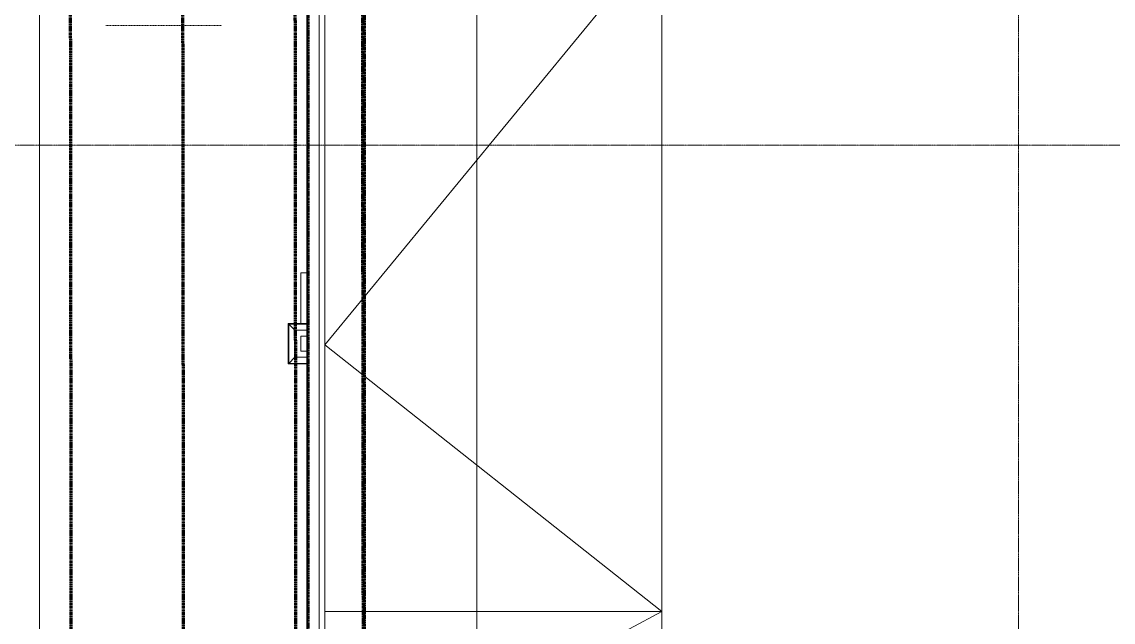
# Model space of a CAD drawing. Header units: inches. Extents: x -4450 to -273, y 9564 to 12971.
# Drawn here: x -4014 to -3431, y 10248 to 10569 of the extents above; entities that cross this region are included whole.
import ezdxf

# ---------------------------------------------------------------- set-up
doc = ezdxf.new("R2010")
doc.units = ezdxf.units.IN
doc.header["$MEASUREMENT"] = 0
for name, pattern in [('Aligning Line 1_8_', [0.25, 0.125, -0.125]), ('Double Dash 3_8_', [1, 0.375, -0.125, 0.125, -0.125, 0.125, -0.125]), ('Grid Line 1_2_', [0.875, 0.5, -0.125, 0.125, -0.125]), ('Hidden 1_8_', [0.1875, 0.125, -0.0625])]:
    doc.linetypes.add(name, pattern=pattern)
for name, color, linetype, lineweight in [('0-1', 7, 'Continuous', 5), ('0-4', 147, 'Aligning Line 1_8_', 9), ('A-DETL-HDLN-1', 7, 'Hidden 1_8_', 9), ('A-GENM', 5, 'Continuous', 9), ('A-ROOF', 132, 'Continuous', 13), ('A-WALL', 113, 'Continuous', 13), ('C-PROP-LINE', 91, 'Double Dash 3_8_', 140), ('C-PROP-LINE-1', 250, 'Double Dash 3_8_', 140), ('C-TOPO', 7, 'Continuous', 9), ('G-ANNO-SYMB-3', 111, 'Continuous', 9), ('S-GRID-1', 1, 'Grid Line 1_2_', 9)]:
    doc.layers.add(name, color=color, linetype=linetype, lineweight=lineweight)

# ---------------------------------------------------------------- blocks, each defined once
blk = doc.blocks.new('CTR  - Topography_rvt-1-FLOOR PLAN - ROOF')
at = {"layer": 'C-TOPO'}
for p, q in [((-4004.23, 10594.89), (-4004.23, 10531.34)), ((-4004.23, 10531.34), (-4004.23, 10594.89)), ((-4004.23, 10531.34), (-4004.23, 10480.32)), ((-4004.23, 10480.32), (-4004.23, 10531.34)), ((-4004.23, 10480.32), (-4004.23, 10442.17)), ((-4004.23, 10442.17), (-4004.23, 10480.32)), ((-4004.23, 10442.17), (-4004.23, 10371.92)), ((-4004.23, 10371.92), (-4004.23, 10442.17)), ((-4004.23, 10371.92), (-4004.23, 10223.79)), ((-4004.23, 10223.79), (-4004.23, 10371.92))]:
    blk.add_line(p, q, dxfattribs=at)
blk = doc.blocks.new('Family - ___-1870007-FLOOR PLAN - ROOF')
at = {"layer": 'C-PROP-LINE-1'}
blk.add_line((-3860.72, 9980.19), (-3860.72, 11433.39), dxfattribs=at)
blk = doc.blocks.new('Family - ___-1870574-FLOOR PLAN - ROOF')
at = {"layer": 'C-PROP-LINE-1'}
blk.add_line((-3830.72, 10010.09), (-3830.72, 12088.59), dxfattribs=at)
blk = doc.blocks.new('CTR - 1st Phase - Common Walls_rvt-1-FLOOR PLAN - ROOF')
at = {"layer": 'A-DETL-HDLN-1'}
blk.add_line((-3968.81, 10567.04), (-3907.08, 10567.04), dxfattribs=at)
at = {"layer": '0-4'}
for name in ['Family - ___-1870007-FLOOR PLAN - ROOF', 'Family - ___-1870574-FLOOR PLAN - ROOF']:
    blk.add_blockref(name, (0, 0), dxfattribs=at)
blk = doc.blocks.new('Basic Wall _ EXT - FIBER CEMENT - SMALL - ___-1820306-FLOOR PLAN - ROOF')
at = {"layer": 'A-WALL'}
for p, q in [((-3861.51, 12119.37), (-3861.51, 9979.41)), ((-3861, 12118.86), (-3861, 9979.92)), ((-3854.91, 9986), (-3854.91, 12112.78))]:
    blk.add_line(p, q, dxfattribs=at)
blk = doc.blocks.new('077123 - Manufactured Gutters and Downspouts - 077123 - Manufactured Gutters and Downspouts-2024313-FLOOR PLAN - ROOF')
at = {"layer": 'A-GENM'}
for p, q in [((-23.44, 10.92), (-44.95, 10.92)), ((-44.95, 10.92), (-44.95, 1.03)), ((-41.41, 7.38), (-44.7, 10.67)), ((-44.7, 10.67), (-44.7, 1.03)), ((-44.7, 10.67), (-23.69, 10.67)), ((-26.98, 7.38), (-41.41, 7.38)), ((-41.41, 7.38), (-41.41, 1.03)), ((-26.98, 7.38), (-23.69, 10.67)), ((-26.98, 1.03), (-26.98, 7.38)), ((-23.69, 10.67), (-23.69, 1.03)), ((-23.44, 1.03), (-23.44, 10.92)), ((-38.2, 4.22), (-30.2, 4.22)), ((-38.2, 4.22), (-38.2, 1.03)), ((-30.2, 4.22), (-30.2, 1.03)), ((-23.44, 4.22), (3.73, 4.22)), ((3.73, 4.22), (3.73, 1.03))]:
    blk.add_line(p, q, dxfattribs=at)
blk = doc.blocks.new('Family - ___-1878357-FLOOR PLAN - ROOF')
at = {"layer": 'C-PROP-LINE'}
for p, q in [((-3989.61, 12268.69), (-3987.01, 9767.34)), ((-3929.52, 12184.69), (-3927.1, 9853.17)), ((-3869.45, 12124.69), (-3867.12, 9890.98))]:
    blk.add_line(p, q, dxfattribs=at)
blk = doc.blocks.new('Family - ___-1878392-FLOOR PLAN - ROOF')
at = {"layer": 'C-PROP-LINE'}
blk.add_line((-3833.41, 12088.69), (-3830.99, 9768.08), dxfattribs=at)

msp = doc.modelspace()

# ---------------------------------------------------------------- linework, layer by layer
at = {"layer": 'A-ROOF'}
for p, q in [((-3671.85, 12109.71), (-3671.85, 9989.06)), ((-3851.85, 10396.58), (-3671.85, 10615.23)), ((-3671.85, 10254.15), (-3851.85, 10396.58)), ((-3851.85, 10254.15), (-3671.85, 10254.15)), ((-3671.85, 10254.15), (-3851.85, 10157.95))]:
    msp.add_line(p, q, dxfattribs=at)
at = {"layer": 'A-WALL'}
msp.add_line((-3851.85, 12109.71), (-3851.85, 9989.06), dxfattribs=at)
at = {"layer": 'G-ANNO-SYMB-3'}
msp.add_line((-3770.72, 12287.94), (-3770.72, 9641.65), dxfattribs=at)
at = {"layer": 'S-GRID-1'}
for p, q in [((-3481.32, 9836.18), (-3481.32, 12413.74)), ((-464.45, 10503.19), (-4316.34, 10503.19))]:
    msp.add_line(p, q, dxfattribs=at)

# ---------------------------------------------------------------- block references
at = {"layer": '0-1'}
for name in ['CTR  - Topography_rvt-1-FLOOR PLAN - ROOF', 'CTR - 1st Phase - Common Walls_rvt-1-FLOOR PLAN - ROOF']:
    msp.add_blockref(name, (0, 0), dxfattribs=at)
at = {"layer": 'A-GENM', "rotation": 89.99999999999852}
msp.add_blockref('077123 - Manufactured Gutters and Downspouts - 077123 - Manufactured Gutters and Downspouts-2024313-FLOOR PLAN - ROOF', (-3860.47, 10431.26), dxfattribs=at)
at = {"layer": 'A-WALL'}
msp.add_blockref('Basic Wall _ EXT - FIBER CEMENT - SMALL - ___-1820306-FLOOR PLAN - ROOF', (0, 0), dxfattribs=at)
at = {"layer": 'C-PROP-LINE'}
for name in ['Family - ___-1878357-FLOOR PLAN - ROOF', 'Family - ___-1878392-FLOOR PLAN - ROOF']:
    msp.add_blockref(name, (0, 0), dxfattribs=at)

doc.saveas('drawing.dxf')
